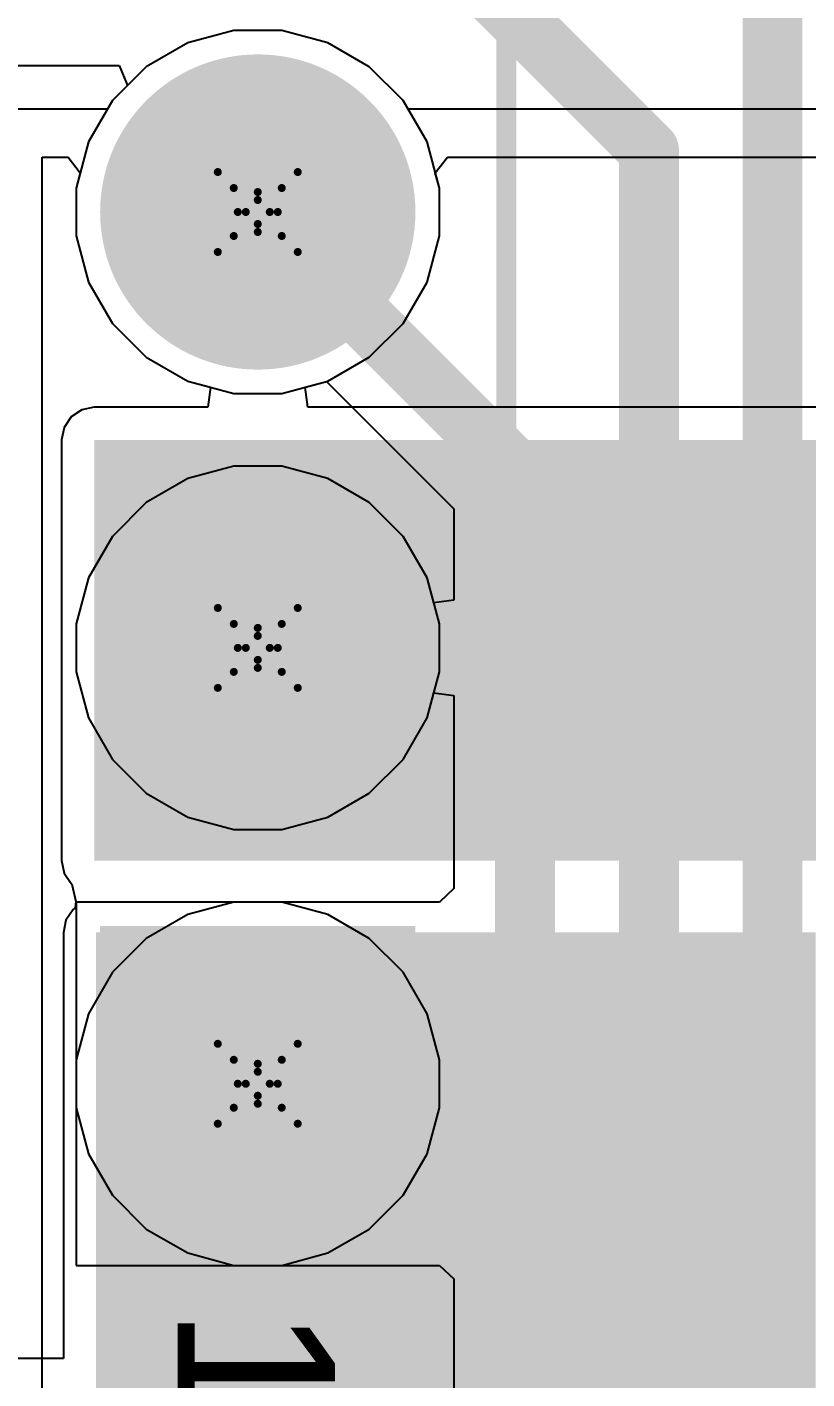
# Model space of a CAD drawing. Header units: inches. Extents: x -7 to 5163, y -3 to 5149.
# Drawn here: x 6.56 to 11.51, y 112 to 120.59 of the extents above; entities that cross this region are included whole.
import ezdxf

# ---------------------------------------------------------------- set-up
doc = ezdxf.new("R2010")
doc.units = ezdxf.units.IN
for name, color, linetype in [('Bottom Layer', 5, 'Continuous'), ('Bottom Solder', 6, 'Continuous'), ('Drill Drawing', 1, 'Continuous'), ('GND', 76, 'Continuous'), ('Multi-Layer', 9, 'Continuous'), ('Pad Holes', 156, 'Continuous'), ('PWR', 16, 'Continuous'), ('Top Layer', 1, 'Continuous'), ('Top Overlay', 2, 'Continuous'), ('Top Solder', 216, 'Continuous')]:
    doc.layers.add(name, color=color, linetype=linetype)
doc.styles.add('Arial', font='', dxfattribs={"height": 0.2})
doc.styles.get('Arial').set_extended_font_data('Arial')

# ---------------------------------------------------------------- blocks, each defined once
blk = doc.blocks.new('A_DF_09_A_KG_T2S_55')
at = {"layer": 'Bottom Layer'}
h = blk.add_hatch(color=5, dxfattribs=at)
edge = h.paths.add_edge_path()
edge.add_arc((0, 1.42), 0.9, 0, 360)
h = blk.add_hatch(color=5, dxfattribs=at)
edge = h.paths.add_edge_path()
edge.add_arc((2.77, 1.42), 0.9, 0, 360)
blk.add_hatch(color=5, dxfattribs=at).paths.add_polyline_path([(4.64, 2.32), (6.44, 2.32), (6.44, 0.52), (4.64, 0.52)])
at = {"layer": 'Bottom Solder'}
h = blk.add_hatch(color=6, dxfattribs=at)
edge = h.paths.add_edge_path()
edge.add_arc((0, 1.42), 1.0016, 0, 360)
h = blk.add_hatch(color=6, dxfattribs=at)
edge = h.paths.add_edge_path()
edge.add_arc((2.77, 1.42), 1.0016, 0, 360)
blk.add_hatch(color=6, dxfattribs=at).paths.add_polyline_path([(4.5384, 2.4216), (6.5416, 2.4216), (6.5416, 0.4184), (4.5384, 0.4184)])
at = {"layer": 'GND'}
h = blk.add_hatch(color=76, dxfattribs=at)
edge = h.paths.add_edge_path()
edge.add_arc((0, 1.42), 0.9, 0, 360)
h = blk.add_hatch(color=76, dxfattribs=at)
edge = h.paths.add_edge_path()
edge.add_arc((2.77, 1.42), 0.9, 0, 360)
h = blk.add_hatch(color=76, dxfattribs=at)
edge = h.paths.add_edge_path()
edge.add_arc((5.54, 1.42), 0.9, 0, 360)
at = {"layer": 'Multi-Layer'}
h = blk.add_hatch(color=9, dxfattribs=at)
edge = h.paths.add_edge_path()
edge.add_arc((0, 1.42), 0.9, 0, 360)
h = blk.add_hatch(color=9, dxfattribs=at)
edge = h.paths.add_edge_path()
edge.add_arc((2.77, 1.42), 0.9, 0, 360)
at = {"layer": 'Pad Holes'}
h = blk.add_hatch(color=7, dxfattribs=at)
edge = h.paths.add_edge_path()
edge.add_arc((0, 1.42), 0.525, 0, 360)
h = blk.add_hatch(color=7, dxfattribs=at)
edge = h.paths.add_edge_path()
edge.add_arc((2.77, 1.42), 0.525, 0, 360)
h = blk.add_hatch(color=7, dxfattribs=at)
edge = h.paths.add_edge_path()
edge.add_arc((5.54, 1.42), 0.525, 0, 360)
at = {"layer": 'PWR'}
h = blk.add_hatch(color=16, dxfattribs=at)
edge = h.paths.add_edge_path()
edge.add_arc((0, 1.42), 0.9, 0, 360)
h = blk.add_hatch(color=16, dxfattribs=at)
edge = h.paths.add_edge_path()
edge.add_arc((2.77, 1.42), 0.9, 0, 360)
h = blk.add_hatch(color=16, dxfattribs=at)
edge = h.paths.add_edge_path()
edge.add_arc((5.54, 1.42), 0.9, 0, 360)
at = {"layer": 'Top Layer'}
h = blk.add_hatch(color=1, dxfattribs=at)
edge = h.paths.add_edge_path()
edge.add_arc((0, 1.42), 0.9, 0, 360)
h = blk.add_hatch(color=1, dxfattribs=at)
edge = h.paths.add_edge_path()
edge.add_arc((2.77, 1.42), 0.9, 0, 360)
blk.add_hatch(color=1, dxfattribs=at).paths.add_polyline_path([(4.64, 2.32), (6.44, 2.32), (6.44, 0.52), (4.64, 0.52)])
at = {"layer": 'Top Solder'}
h = blk.add_hatch(color=216, dxfattribs=at)
edge = h.paths.add_edge_path()
edge.add_arc((0, 1.42), 1.0016, 0, 360)
h = blk.add_hatch(color=216, dxfattribs=at)
edge = h.paths.add_edge_path()
edge.add_arc((2.77, 1.42), 1.0016, 0, 360)
blk.add_hatch(color=216, dxfattribs=at).paths.add_polyline_path([(4.5384, 2.4216), (6.5416, 2.4216), (6.5416, 0.4184), (4.5384, 0.4184)])
at = {"layer": 'Top Overlay'}
blk.add_lwpolyline([(15.405, 3, 0.127, 0.127, 0), (-15.405, 3, 0.127, 0.127, 0)], format="xyseb", dxfattribs=at)
at = {"layer": 'Top Overlay', "style": 'Arial'}
blk.add_text('1', height=1, dxfattribs=at).set_placement((6.9564, 0.9112))

msp = doc.modelspace()

# ---------------------------------------------------------------- hatches: boundary and pattern name
at = {"layer": 'Bottom Layer'}
for points in [[(6.985, 115.2906), (14.9745, 115.2906), (14.9745, 117.9639), (6.985, 117.9639)], [(6.9965, 110.6424), (11.5684, 110.6424), (11.5684, 114.8334), (6.9965, 114.8334)], [(9.5504, 81.5086), (11.5684, 81.5086), (11.5684, 114.8334), (9.5504, 114.8334)]]:
    msp.add_hatch(color=5, dxfattribs=at).paths.add_polyline_path(points)

# ---------------------------------------------------------------- linework, layer by layer
for p, q in [((7.8721, 120.566), (7.5786, 120.4874)), ((8.1759, 120.566), (7.8721, 120.566)), ((8.4694, 120.4874), (8.1759, 120.566)), ((7.5786, 120.4874), (7.3154, 120.3354)), ((8.7326, 120.3354), (8.4694, 120.4874)), ((7.3154, 120.3354), (7.1006, 120.1206)), ((8.9474, 120.1206), (8.7326, 120.3354)), ((7.1006, 120.1206), (6.9486, 119.8574)), ((9.0994, 119.8574), (8.9474, 120.1206)), ((6.9486, 119.8574), (6.87, 119.5639)), ((9.178, 119.5639), (9.0994, 119.8574)), ((6.87, 119.5639), (6.87, 119.2601)), ((9.178, 119.2601), (9.178, 119.5639)), ((6.87, 119.2601), (6.9486, 118.9666)), ((9.0994, 118.9666), (9.178, 119.2601)), ((6.9486, 118.9666), (7.1006, 118.7034)), ((8.9474, 118.7034), (9.0994, 118.9666)), ((7.1006, 118.7034), (7.3154, 118.4886)), ((8.7326, 118.4886), (8.9474, 118.7034)), ((7.3154, 118.4886), (7.5786, 118.3366)), ((8.4694, 118.3366), (8.7326, 118.4886)), ((7.5786, 118.3366), (7.7226, 118.298)), ((8.3254, 118.298), (8.4694, 118.3366)), ((7.7226, 118.298), (7.7059, 118.171)), ((8.3421, 118.171), (8.3254, 118.298)), ((6.9057, 118.1553), (6.8385, 118.1104)), ((6.985, 118.171), (6.9057, 118.1553)), ((7.7059, 118.171), (6.985, 118.171)), ((14.9745, 118.171), (8.3421, 118.171)), ((6.8385, 118.1104), (6.7936, 118.0431)), ((6.7936, 118.0431), (6.7778, 117.9639)), ((6.7778, 117.9639), (6.7778, 115.2906)), ((6.7778, 115.2906), (6.7936, 115.2113)), ((6.7936, 115.2113), (6.8385, 115.1441)), ((6.8385, 115.1441), (6.8423, 115.1415)), ((6.8423, 115.1415), (6.8689, 115.0307)), ((6.85, 114.9799), (6.8051, 114.9127)), ((6.8615, 114.9876), (6.85, 114.9799)), ((6.8628, 114.9908), (6.8615, 114.9876)), ((6.8689, 115.0307), (6.8628, 114.9908)), ((6.8051, 114.9127), (6.7894, 114.8334)), ((6.7894, 114.8334), (6.7894, 112.1267)), ((6.7894, 112.1267), (4.7781, 112.1267))]:
    msp.add_line(p, q, dxfattribs=at)
msp.add_lwpolyline([(7.81, 111.2654, 1.2, 1.2, 0), (9.2825, 112.7379, 1.2, 1.2, 0)], format="xyseb", dxfattribs=at)
msp.add_lwpolyline([(8.9825, 112.7379, 0.6, 0.6, 1), (9.5825, 112.7379, 0.6, 0.6, 1)], format="xyseb", close=True, dxfattribs=at)
at = {"layer": 'Drill Drawing'}
for points in [[(7.77, 119.666, 0.0508, 0.0508, 0), (8.024, 119.539, 0.0508, 0.0508, 0)], [(7.77, 119.666, 0.0508, 0.0508, 0), (7.897, 119.412, 0.0508, 0.0508, 0)], [(8.024, 119.539, 0.0508, 0.0508, 0), (8.278, 119.666, 0.0508, 0.0508, 0)], [(8.151, 119.412, 0.0508, 0.0508, 0), (8.278, 119.666, 0.0508, 0.0508, 0)], [(7.8716, 119.5644, 0.0508, 0.0508, 0), (8.024, 119.4882, 0.0508, 0.0508, 0)], [(7.8716, 119.5644, 0.0508, 0.0508, 0), (7.9478, 119.412, 0.0508, 0.0508, 0)], [(8.024, 119.4882, 0.0508, 0.0508, 0), (8.1764, 119.5644, 0.0508, 0.0508, 0)], [(8.1002, 119.412, 0.0508, 0.0508, 0), (8.1764, 119.5644, 0.0508, 0.0508, 0)], [(7.77, 119.158, 0.0508, 0.0508, 0), (7.897, 119.412, 0.0508, 0.0508, 0)], [(7.8716, 119.2596, 0.0508, 0.0508, 0), (7.9478, 119.412, 0.0508, 0.0508, 0)], [(8.1002, 119.412, 0.0508, 0.0508, 0), (8.1764, 119.2596, 0.0508, 0.0508, 0)], [(8.151, 119.412, 0.0508, 0.0508, 0), (8.278, 119.158, 0.0508, 0.0508, 0)], [(7.8716, 119.2596, 0.0508, 0.0508, 0), (8.024, 119.3358, 0.0508, 0.0508, 0)], [(8.024, 119.3358, 0.0508, 0.0508, 0), (8.1764, 119.2596, 0.0508, 0.0508, 0)], [(7.77, 119.158, 0.0508, 0.0508, 0), (8.024, 119.285, 0.0508, 0.0508, 0)], [(8.024, 119.285, 0.0508, 0.0508, 0), (8.278, 119.158, 0.0508, 0.0508, 0)], [(7.77, 116.896, 0.0508, 0.0508, 0), (8.024, 116.769, 0.0508, 0.0508, 0)], [(7.77, 116.896, 0.0508, 0.0508, 0), (7.897, 116.642, 0.0508, 0.0508, 0)], [(8.024, 116.769, 0.0508, 0.0508, 0), (8.278, 116.896, 0.0508, 0.0508, 0)], [(8.151, 116.642, 0.0508, 0.0508, 0), (8.278, 116.896, 0.0508, 0.0508, 0)], [(7.8716, 116.7944, 0.0508, 0.0508, 0), (8.024, 116.7182, 0.0508, 0.0508, 0)], [(7.8716, 116.7944, 0.0508, 0.0508, 0), (7.9478, 116.642, 0.0508, 0.0508, 0)], [(8.024, 116.7182, 0.0508, 0.0508, 0), (8.1764, 116.7944, 0.0508, 0.0508, 0)], [(8.1002, 116.642, 0.0508, 0.0508, 0), (8.1764, 116.7944, 0.0508, 0.0508, 0)], [(7.77, 116.388, 0.0508, 0.0508, 0), (7.897, 116.642, 0.0508, 0.0508, 0)], [(7.8716, 116.4896, 0.0508, 0.0508, 0), (7.9478, 116.642, 0.0508, 0.0508, 0)], [(7.8716, 116.4896, 0.0508, 0.0508, 0), (8.024, 116.5658, 0.0508, 0.0508, 0)], [(8.024, 116.5658, 0.0508, 0.0508, 0), (8.1764, 116.4896, 0.0508, 0.0508, 0)], [(8.1002, 116.642, 0.0508, 0.0508, 0), (8.1764, 116.4896, 0.0508, 0.0508, 0)], [(8.151, 116.642, 0.0508, 0.0508, 0), (8.278, 116.388, 0.0508, 0.0508, 0)], [(7.77, 116.388, 0.0508, 0.0508, 0), (8.024, 116.515, 0.0508, 0.0508, 0)], [(8.024, 116.515, 0.0508, 0.0508, 0), (8.278, 116.388, 0.0508, 0.0508, 0)], [(7.77, 114.126, 0.0508, 0.0508, 0), (8.024, 113.999, 0.0508, 0.0508, 0)], [(7.77, 114.126, 0.0508, 0.0508, 0), (7.897, 113.872, 0.0508, 0.0508, 0)], [(8.024, 113.999, 0.0508, 0.0508, 0), (8.278, 114.126, 0.0508, 0.0508, 0)], [(8.151, 113.872, 0.0508, 0.0508, 0), (8.278, 114.126, 0.0508, 0.0508, 0)], [(7.8716, 114.0244, 0.0508, 0.0508, 0), (8.024, 113.9482, 0.0508, 0.0508, 0)], [(7.8716, 114.0244, 0.0508, 0.0508, 0), (7.9478, 113.872, 0.0508, 0.0508, 0)], [(8.024, 113.9482, 0.0508, 0.0508, 0), (8.1764, 114.0244, 0.0508, 0.0508, 0)], [(8.1002, 113.872, 0.0508, 0.0508, 0), (8.1764, 114.0244, 0.0508, 0.0508, 0)], [(7.77, 113.618, 0.0508, 0.0508, 0), (7.897, 113.872, 0.0508, 0.0508, 0)], [(7.8716, 113.7196, 0.0508, 0.0508, 0), (7.9478, 113.872, 0.0508, 0.0508, 0)], [(8.1002, 113.872, 0.0508, 0.0508, 0), (8.1764, 113.7196, 0.0508, 0.0508, 0)], [(8.151, 113.872, 0.0508, 0.0508, 0), (8.278, 113.618, 0.0508, 0.0508, 0)], [(7.77, 113.618, 0.0508, 0.0508, 0), (8.024, 113.745, 0.0508, 0.0508, 0)], [(7.8716, 113.7196, 0.0508, 0.0508, 0), (8.024, 113.7958, 0.0508, 0.0508, 0)], [(8.024, 113.7958, 0.0508, 0.0508, 0), (8.1764, 113.7196, 0.0508, 0.0508, 0)], [(8.024, 113.745, 0.0508, 0.0508, 0), (8.278, 113.618, 0.0508, 0.0508, 0)]]:
    msp.add_lwpolyline(points, format="xyseb", dxfattribs=at)
for points in [[(7.7573, 119.666, 0.0254, 0.0254, 1), (7.7827, 119.666, 0.0254, 0.0254, 1)], [(7.7573, 119.666, 0.0254, 0.0254, 1), (7.7827, 119.666, 0.0254, 0.0254, 1)], [(8.2653, 119.666, 0.0254, 0.0254, 1), (8.2907, 119.666, 0.0254, 0.0254, 1)], [(8.2653, 119.666, 0.0254, 0.0254, 1), (8.2907, 119.666, 0.0254, 0.0254, 1)], [(7.8589, 119.5644, 0.0254, 0.0254, 1), (7.8843, 119.5644, 0.0254, 0.0254, 1)], [(7.8589, 119.5644, 0.0254, 0.0254, 1), (7.8843, 119.5644, 0.0254, 0.0254, 1)], [(8.0113, 119.539, 0.0254, 0.0254, 1), (8.0367, 119.539, 0.0254, 0.0254, 1)], [(8.0113, 119.539, 0.0254, 0.0254, 1), (8.0367, 119.539, 0.0254, 0.0254, 1)], [(8.0113, 119.4882, 0.0254, 0.0254, 1), (8.0367, 119.4882, 0.0254, 0.0254, 1)], [(8.0113, 119.4882, 0.0254, 0.0254, 1), (8.0367, 119.4882, 0.0254, 0.0254, 1)], [(8.1637, 119.5644, 0.0254, 0.0254, 1), (8.1891, 119.5644, 0.0254, 0.0254, 1)], [(8.1637, 119.5644, 0.0254, 0.0254, 1), (8.1891, 119.5644, 0.0254, 0.0254, 1)], [(7.8843, 119.412, 0.0254, 0.0254, 1), (7.9097, 119.412, 0.0254, 0.0254, 1)], [(7.8843, 119.412, 0.0254, 0.0254, 1), (7.9097, 119.412, 0.0254, 0.0254, 1)], [(7.9351, 119.412, 0.0254, 0.0254, 1), (7.9605, 119.412, 0.0254, 0.0254, 1)], [(7.9351, 119.412, 0.0254, 0.0254, 1), (7.9605, 119.412, 0.0254, 0.0254, 1)], [(8.0875, 119.412, 0.0254, 0.0254, 1), (8.1129, 119.412, 0.0254, 0.0254, 1)], [(8.0875, 119.412, 0.0254, 0.0254, 1), (8.1129, 119.412, 0.0254, 0.0254, 1)], [(8.1383, 119.412, 0.0254, 0.0254, 1), (8.1637, 119.412, 0.0254, 0.0254, 1)], [(8.1383, 119.412, 0.0254, 0.0254, 1), (8.1637, 119.412, 0.0254, 0.0254, 1)], [(8.0113, 119.3358, 0.0254, 0.0254, 1), (8.0367, 119.3358, 0.0254, 0.0254, 1)], [(8.0113, 119.3358, 0.0254, 0.0254, 1), (8.0367, 119.3358, 0.0254, 0.0254, 1)], [(7.8589, 119.2596, 0.0254, 0.0254, 1), (7.8843, 119.2596, 0.0254, 0.0254, 1)], [(7.8589, 119.2596, 0.0254, 0.0254, 1), (7.8843, 119.2596, 0.0254, 0.0254, 1)], [(8.0113, 119.285, 0.0254, 0.0254, 1), (8.0367, 119.285, 0.0254, 0.0254, 1)], [(8.0113, 119.285, 0.0254, 0.0254, 1), (8.0367, 119.285, 0.0254, 0.0254, 1)], [(8.1637, 119.2596, 0.0254, 0.0254, 1), (8.1891, 119.2596, 0.0254, 0.0254, 1)], [(8.1637, 119.2596, 0.0254, 0.0254, 1), (8.1891, 119.2596, 0.0254, 0.0254, 1)], [(7.7573, 119.158, 0.0254, 0.0254, 1), (7.7827, 119.158, 0.0254, 0.0254, 1)], [(7.7573, 119.158, 0.0254, 0.0254, 1), (7.7827, 119.158, 0.0254, 0.0254, 1)], [(8.2653, 119.158, 0.0254, 0.0254, 1), (8.2907, 119.158, 0.0254, 0.0254, 1)], [(8.2653, 119.158, 0.0254, 0.0254, 1), (8.2907, 119.158, 0.0254, 0.0254, 1)], [(7.7573, 116.896, 0.0254, 0.0254, 1), (7.7827, 116.896, 0.0254, 0.0254, 1)], [(7.7573, 116.896, 0.0254, 0.0254, 1), (7.7827, 116.896, 0.0254, 0.0254, 1)], [(8.2653, 116.896, 0.0254, 0.0254, 1), (8.2907, 116.896, 0.0254, 0.0254, 1)], [(8.2653, 116.896, 0.0254, 0.0254, 1), (8.2907, 116.896, 0.0254, 0.0254, 1)], [(7.8589, 116.7944, 0.0254, 0.0254, 1), (7.8843, 116.7944, 0.0254, 0.0254, 1)], [(7.8589, 116.7944, 0.0254, 0.0254, 1), (7.8843, 116.7944, 0.0254, 0.0254, 1)], [(8.0113, 116.769, 0.0254, 0.0254, 1), (8.0367, 116.769, 0.0254, 0.0254, 1)], [(8.0113, 116.769, 0.0254, 0.0254, 1), (8.0367, 116.769, 0.0254, 0.0254, 1)], [(8.1637, 116.7944, 0.0254, 0.0254, 1), (8.1891, 116.7944, 0.0254, 0.0254, 1)], [(8.1637, 116.7944, 0.0254, 0.0254, 1), (8.1891, 116.7944, 0.0254, 0.0254, 1)], [(8.0113, 116.7182, 0.0254, 0.0254, 1), (8.0367, 116.7182, 0.0254, 0.0254, 1)], [(8.0113, 116.7182, 0.0254, 0.0254, 1), (8.0367, 116.7182, 0.0254, 0.0254, 1)], [(7.8843, 116.642, 0.0254, 0.0254, 1), (7.9097, 116.642, 0.0254, 0.0254, 1)], [(7.8843, 116.642, 0.0254, 0.0254, 1), (7.9097, 116.642, 0.0254, 0.0254, 1)], [(7.9351, 116.642, 0.0254, 0.0254, 1), (7.9605, 116.642, 0.0254, 0.0254, 1)], [(7.9351, 116.642, 0.0254, 0.0254, 1), (7.9605, 116.642, 0.0254, 0.0254, 1)], [(8.0113, 116.5658, 0.0254, 0.0254, 1), (8.0367, 116.5658, 0.0254, 0.0254, 1)], [(8.0113, 116.5658, 0.0254, 0.0254, 1), (8.0367, 116.5658, 0.0254, 0.0254, 1)], [(8.0875, 116.642, 0.0254, 0.0254, 1), (8.1129, 116.642, 0.0254, 0.0254, 1)], [(8.0875, 116.642, 0.0254, 0.0254, 1), (8.1129, 116.642, 0.0254, 0.0254, 1)], [(8.1383, 116.642, 0.0254, 0.0254, 1), (8.1637, 116.642, 0.0254, 0.0254, 1)], [(8.1383, 116.642, 0.0254, 0.0254, 1), (8.1637, 116.642, 0.0254, 0.0254, 1)], [(7.8589, 116.4896, 0.0254, 0.0254, 1), (7.8843, 116.4896, 0.0254, 0.0254, 1)], [(7.8589, 116.4896, 0.0254, 0.0254, 1), (7.8843, 116.4896, 0.0254, 0.0254, 1)], [(8.0113, 116.515, 0.0254, 0.0254, 1), (8.0367, 116.515, 0.0254, 0.0254, 1)], [(8.0113, 116.515, 0.0254, 0.0254, 1), (8.0367, 116.515, 0.0254, 0.0254, 1)], [(8.1637, 116.4896, 0.0254, 0.0254, 1), (8.1891, 116.4896, 0.0254, 0.0254, 1)], [(8.1637, 116.4896, 0.0254, 0.0254, 1), (8.1891, 116.4896, 0.0254, 0.0254, 1)], [(7.7573, 116.388, 0.0254, 0.0254, 1), (7.7827, 116.388, 0.0254, 0.0254, 1)], [(7.7573, 116.388, 0.0254, 0.0254, 1), (7.7827, 116.388, 0.0254, 0.0254, 1)], [(8.2653, 116.388, 0.0254, 0.0254, 1), (8.2907, 116.388, 0.0254, 0.0254, 1)], [(8.2653, 116.388, 0.0254, 0.0254, 1), (8.2907, 116.388, 0.0254, 0.0254, 1)], [(7.7573, 114.126, 0.0254, 0.0254, 1), (7.7827, 114.126, 0.0254, 0.0254, 1)], [(7.7573, 114.126, 0.0254, 0.0254, 1), (7.7827, 114.126, 0.0254, 0.0254, 1)], [(8.2653, 114.126, 0.0254, 0.0254, 1), (8.2907, 114.126, 0.0254, 0.0254, 1)], [(8.2653, 114.126, 0.0254, 0.0254, 1), (8.2907, 114.126, 0.0254, 0.0254, 1)], [(7.8589, 114.0244, 0.0254, 0.0254, 1), (7.8843, 114.0244, 0.0254, 0.0254, 1)], [(7.8589, 114.0244, 0.0254, 0.0254, 1), (7.8843, 114.0244, 0.0254, 0.0254, 1)], [(8.0113, 113.999, 0.0254, 0.0254, 1), (8.0367, 113.999, 0.0254, 0.0254, 1)], [(8.0113, 113.999, 0.0254, 0.0254, 1), (8.0367, 113.999, 0.0254, 0.0254, 1)], [(8.1637, 114.0244, 0.0254, 0.0254, 1), (8.1891, 114.0244, 0.0254, 0.0254, 1)], [(8.1637, 114.0244, 0.0254, 0.0254, 1), (8.1891, 114.0244, 0.0254, 0.0254, 1)], [(8.0113, 113.9482, 0.0254, 0.0254, 1), (8.0367, 113.9482, 0.0254, 0.0254, 1)], [(8.0113, 113.9482, 0.0254, 0.0254, 1), (8.0367, 113.9482, 0.0254, 0.0254, 1)], [(7.8843, 113.872, 0.0254, 0.0254, 1), (7.9097, 113.872, 0.0254, 0.0254, 1)], [(7.8843, 113.872, 0.0254, 0.0254, 1), (7.9097, 113.872, 0.0254, 0.0254, 1)], [(7.9351, 113.872, 0.0254, 0.0254, 1), (7.9605, 113.872, 0.0254, 0.0254, 1)], [(7.9351, 113.872, 0.0254, 0.0254, 1), (7.9605, 113.872, 0.0254, 0.0254, 1)], [(8.0875, 113.872, 0.0254, 0.0254, 1), (8.1129, 113.872, 0.0254, 0.0254, 1)], [(8.0875, 113.872, 0.0254, 0.0254, 1), (8.1129, 113.872, 0.0254, 0.0254, 1)], [(8.1383, 113.872, 0.0254, 0.0254, 1), (8.1637, 113.872, 0.0254, 0.0254, 1)], [(8.1383, 113.872, 0.0254, 0.0254, 1), (8.1637, 113.872, 0.0254, 0.0254, 1)], [(8.0113, 113.7958, 0.0254, 0.0254, 1), (8.0367, 113.7958, 0.0254, 0.0254, 1)], [(8.0113, 113.7958, 0.0254, 0.0254, 1), (8.0367, 113.7958, 0.0254, 0.0254, 1)], [(8.0113, 113.745, 0.0254, 0.0254, 1), (8.0367, 113.745, 0.0254, 0.0254, 1)], [(8.0113, 113.745, 0.0254, 0.0254, 1), (8.0367, 113.745, 0.0254, 0.0254, 1)], [(7.8589, 113.7196, 0.0254, 0.0254, 1), (7.8843, 113.7196, 0.0254, 0.0254, 1)], [(7.8589, 113.7196, 0.0254, 0.0254, 1), (7.8843, 113.7196, 0.0254, 0.0254, 1)], [(8.1637, 113.7196, 0.0254, 0.0254, 1), (8.1891, 113.7196, 0.0254, 0.0254, 1)], [(8.1637, 113.7196, 0.0254, 0.0254, 1), (8.1891, 113.7196, 0.0254, 0.0254, 1)], [(7.7573, 113.618, 0.0254, 0.0254, 1), (7.7827, 113.618, 0.0254, 0.0254, 1)], [(7.7573, 113.618, 0.0254, 0.0254, 1), (7.7827, 113.618, 0.0254, 0.0254, 1)], [(8.2653, 113.618, 0.0254, 0.0254, 1), (8.2907, 113.618, 0.0254, 0.0254, 1)], [(8.2653, 113.618, 0.0254, 0.0254, 1), (8.2907, 113.618, 0.0254, 0.0254, 1)]]:
    msp.add_lwpolyline(points, format="xyseb", close=True, dxfattribs=at)
at = {"layer": 'GND'}
for p, q in [((7.8721, 120.566), (7.5786, 120.4874)), ((8.1759, 120.566), (7.8721, 120.566)), ((8.4694, 120.4874), (8.1759, 120.566)), ((7.5786, 120.4874), (7.3154, 120.3354)), ((8.7326, 120.3354), (8.4694, 120.4874)), ((7.3154, 120.3354), (7.1006, 120.1206)), ((8.9474, 120.1206), (8.7326, 120.3354)), ((7.1006, 120.1206), (6.9486, 119.8574)), ((9.0994, 119.8574), (8.9474, 120.1206)), ((6.9486, 119.8574), (6.87, 119.5639)), ((9.178, 119.5639), (9.0994, 119.8574)), ((6.87, 119.5639), (6.87, 119.2601)), ((9.178, 119.2601), (9.178, 119.5639)), ((6.87, 119.2601), (6.9486, 118.9666)), ((9.0994, 118.9666), (9.178, 119.2601)), ((6.9486, 118.9666), (7.1006, 118.7034)), ((8.9474, 118.7034), (9.0994, 118.9666)), ((7.1006, 118.7034), (7.3154, 118.4886)), ((8.7326, 118.4886), (8.9474, 118.7034)), ((7.3154, 118.4886), (7.5786, 118.3366)), ((8.4694, 118.3366), (8.7326, 118.4886)), ((7.5786, 118.3366), (7.8721, 118.258)), ((8.1759, 118.258), (8.4694, 118.3366)), ((7.8721, 118.258), (8.1759, 118.258)), ((7.8721, 117.796), (7.5786, 117.7174)), ((8.1759, 117.796), (7.8721, 117.796)), ((8.4694, 117.7174), (8.1759, 117.796)), ((7.5786, 117.7174), (7.3154, 117.5654)), ((8.7326, 117.5654), (8.4694, 117.7174)), ((7.3154, 117.5654), (7.1006, 117.3506)), ((8.9474, 117.3506), (8.7326, 117.5654)), ((7.1006, 117.3506), (6.9486, 117.0874)), ((9.0994, 117.0874), (8.9474, 117.3506)), ((6.9486, 117.0874), (6.87, 116.7939)), ((9.178, 116.7939), (9.0994, 117.0874)), ((6.87, 116.7939), (6.87, 116.4901)), ((9.178, 116.4901), (9.178, 116.7939)), ((6.87, 116.4901), (6.9486, 116.1966)), ((9.0994, 116.1966), (9.178, 116.4901)), ((6.9486, 116.1966), (7.1006, 115.9334)), ((8.9474, 115.9334), (9.0994, 116.1966)), ((7.1006, 115.9334), (7.3154, 115.7186)), ((8.7326, 115.7186), (8.9474, 115.9334)), ((7.3154, 115.7186), (7.5786, 115.5666)), ((8.4694, 115.5666), (8.7326, 115.7186)), ((7.5786, 115.5666), (7.8721, 115.488)), ((8.1759, 115.488), (8.4694, 115.5666)), ((7.8721, 115.488), (8.1759, 115.488)), ((7.8721, 115.026), (7.5786, 114.9474)), ((8.1759, 115.026), (7.8721, 115.026)), ((8.4694, 114.9474), (8.1759, 115.026)), ((7.5786, 114.9474), (7.3154, 114.7954)), ((8.7326, 114.7954), (8.4694, 114.9474)), ((7.3154, 114.7954), (7.1006, 114.5806)), ((8.9474, 114.5806), (8.7326, 114.7954)), ((7.1006, 114.5806), (6.9486, 114.3174)), ((9.0994, 114.3174), (8.9474, 114.5806)), ((6.9486, 114.3174), (6.87, 114.0239)), ((9.178, 114.0239), (9.0994, 114.3174)), ((6.87, 114.0239), (6.87, 113.7201)), ((9.178, 113.7201), (9.178, 114.0239)), ((6.87, 113.7201), (6.9486, 113.4266)), ((9.0994, 113.4266), (9.178, 113.7201)), ((6.9486, 113.4266), (7.1006, 113.1634)), ((8.9474, 113.1634), (9.0994, 113.4266)), ((7.1006, 113.1634), (7.3154, 112.9486)), ((8.7326, 112.9486), (8.9474, 113.1634)), ((7.3154, 112.9486), (7.5786, 112.7966)), ((8.4694, 112.7966), (8.7326, 112.9486)), ((7.5786, 112.7966), (7.8721, 112.718)), ((8.1759, 112.718), (8.4694, 112.7966)), ((7.8721, 112.718), (8.1759, 112.718))]:
    msp.add_line(p, q, dxfattribs=at)
at = {"layer": 'PWR'}
for p, q in [((7.8721, 120.566), (7.5786, 120.4874)), ((8.1759, 120.566), (7.8721, 120.566)), ((8.4694, 120.4874), (8.1759, 120.566)), ((7.5786, 120.4874), (7.3154, 120.3354)), ((8.7326, 120.3354), (8.4694, 120.4874)), ((7.3154, 120.3354), (7.1006, 120.1206)), ((8.9474, 120.1206), (8.7326, 120.3354)), ((7.1006, 120.1206), (7.069, 120.0658)), ((8.9791, 120.0658), (8.9474, 120.1206)), ((7.069, 120.0658), (6.241, 120.0658)), ((24.8199, 120.0658), (8.9791, 120.0658)), ((6.6548, 109.229), (6.6548, 119.761)), ((6.6548, 119.761), (6.8185, 119.761)), ((6.8185, 119.761), (6.8958, 119.6602)), ((9.1522, 119.6602), (9.2295, 119.761)), ((9.2295, 119.761), (24.5706, 119.761)), ((6.8958, 119.6602), (6.87, 119.5639)), ((9.178, 119.5639), (9.1522, 119.6602)), ((6.87, 119.5639), (6.87, 119.2601)), ((9.178, 119.2601), (9.178, 119.5639)), ((6.87, 119.2601), (6.9486, 118.9666)), ((9.0994, 118.9666), (9.178, 119.2601)), ((6.9486, 118.9666), (7.1006, 118.7034)), ((8.9474, 118.7034), (9.0994, 118.9666)), ((7.1006, 118.7034), (7.3154, 118.4886)), ((8.7326, 118.4886), (8.9474, 118.7034)), ((7.3154, 118.4886), (7.5786, 118.3366)), ((8.4694, 118.3366), (8.7326, 118.4886)), ((7.5786, 118.3366), (7.8721, 118.258)), ((8.1759, 118.258), (8.4694, 118.3366)), ((7.8721, 118.258), (8.1759, 118.258)), ((7.8721, 115.026), (7.5786, 114.9474)), ((8.1759, 115.026), (7.8721, 115.026)), ((8.4694, 114.9474), (8.1759, 115.026)), ((7.5786, 114.9474), (7.3154, 114.7954)), ((8.7326, 114.7954), (8.4694, 114.9474)), ((7.3154, 114.7954), (7.1006, 114.5806)), ((8.9474, 114.5806), (8.7326, 114.7954)), ((7.1006, 114.5806), (6.9486, 114.3174)), ((9.0994, 114.3174), (8.9474, 114.5806)), ((6.9486, 114.3174), (6.87, 114.0239)), ((9.178, 114.0239), (9.0994, 114.3174)), ((6.87, 114.0239), (6.87, 113.7201)), ((9.178, 113.7201), (9.178, 114.0239)), ((6.87, 113.7201), (6.9486, 113.4266)), ((9.0994, 113.4266), (9.178, 113.7201)), ((6.9486, 113.4266), (7.1006, 113.1634)), ((8.9474, 113.1634), (9.0994, 113.4266)), ((7.1006, 113.1634), (7.3154, 112.9486)), ((8.7326, 112.9486), (8.9474, 113.1634)), ((7.3154, 112.9486), (7.5786, 112.7966)), ((8.4694, 112.7966), (8.7326, 112.9486)), ((7.5786, 112.7966), (7.8721, 112.718)), ((8.1759, 112.718), (8.4694, 112.7966)), ((7.8721, 112.718), (8.1759, 112.718))]:
    msp.add_line(p, q, dxfattribs=at)
at = {"layer": 'Top Layer'}
for p, q in [((6.2549, 120.3438), (7.1442, 120.3438)), ((7.1442, 120.3438), (7.1968, 120.2168)), ((7.1968, 120.2168), (7.1006, 120.1206)), ((7.1006, 120.1206), (6.9486, 119.8574)), ((6.9486, 119.8574), (6.87, 119.5639)), ((6.87, 119.5639), (6.87, 119.2601)), ((6.87, 119.2601), (6.9486, 118.9666)), ((6.9486, 118.9666), (7.1006, 118.7034)), ((7.1006, 118.7034), (7.3154, 118.4886)), ((7.3154, 118.4886), (7.5786, 118.3366)), ((7.5786, 118.3366), (7.8721, 118.258)), ((8.1759, 118.258), (8.4608, 118.3343)), ((8.4608, 118.3343), (9.2692, 117.5258)), ((7.8721, 118.258), (8.1759, 118.258)), ((7.8721, 117.796), (7.5786, 117.7174)), ((8.1759, 117.796), (7.8721, 117.796)), ((8.4694, 117.7174), (8.1759, 117.796)), ((7.5786, 117.7174), (7.3154, 117.5654)), ((8.7326, 117.5654), (8.4694, 117.7174)), ((7.3154, 117.5654), (7.1006, 117.3506)), ((8.9474, 117.3506), (8.7326, 117.5654)), ((9.2692, 117.5258), (9.2692, 116.9442)), ((7.1006, 117.3506), (6.9486, 117.0874)), ((9.0994, 117.0874), (8.9474, 117.3506)), ((6.9486, 117.0874), (6.87, 116.7939)), ((9.1422, 116.9274), (9.0994, 117.0874)), ((9.2692, 116.9442), (9.1422, 116.9274)), ((6.87, 116.7939), (6.87, 116.4901)), ((6.87, 116.4901), (6.9486, 116.1966)), ((9.0994, 116.1966), (9.1422, 116.3566)), ((9.1422, 116.3566), (9.2692, 116.3398)), ((9.2692, 116.3398), (9.2692, 115.1124)), ((6.9486, 116.1966), (7.1006, 115.9334)), ((8.9474, 115.9334), (9.0994, 116.1966)), ((7.1006, 115.9334), (7.3154, 115.7186)), ((8.7326, 115.7186), (8.9474, 115.9334)), ((7.3154, 115.7186), (7.5786, 115.5666)), ((8.4694, 115.5666), (8.7326, 115.7186)), ((7.5786, 115.5666), (7.8721, 115.488)), ((8.1759, 115.488), (8.4694, 115.5666)), ((7.8721, 115.488), (8.1759, 115.488)), ((9.2692, 115.1124), (9.178, 115.026)), ((9.1422, 115.026), (6.87, 115.026)), ((6.87, 115.026), (6.87, 112.718)), ((9.178, 115.026), (9.1422, 115.026)), ((6.87, 112.718), (9.1422, 112.718)), ((9.1422, 112.718), (9.178, 112.718)), ((9.178, 112.718), (9.2692, 112.6316)), ((9.2692, 112.6316), (9.2692, 100.581))]:
    msp.add_line(p, q, dxfattribs=at)
for points in [[(11.2946, 73.77, 0.381, 0.381, 0), (11.2946, 121.1774, 0.381, 0.381, 0)], [(9.5163, 120.797, 0.381, 0.381, 0), (10.5101, 119.8032, 0.381, 0.381, 0)], [(10.5101, 73.3111, 0.381, 0.381, 0), (10.5101, 119.8032, 0.381, 0.381, 0)], [(8.024, 119.412, 0.381, 0.381, 0), (9.7224, 117.7136, 0.381, 0.381, 0)], [(9.7224, 72.9258, 0.381, 0.381, 0), (9.7224, 117.7136, 0.381, 0.381, 0)]]:
    msp.add_lwpolyline(points, format="xyseb", dxfattribs=at)
for points in [[(10.4148, 119.8032, 0.1905, 0.1905, 1), (10.6053, 119.8032, 0.1905, 0.1905, 1)], [(10.4148, 119.8032, 0.1905, 0.1905, 1), (10.6053, 119.8032, 0.1905, 0.1905, 1)], [(7.9288, 119.412, 0.1905, 0.1905, 1), (8.1193, 119.412, 0.1905, 0.1905, 1)], [(9.6272, 117.7136, 0.1905, 0.1905, 1), (9.8177, 117.7136, 0.1905, 0.1905, 1)], [(9.6272, 117.7136, 0.1905, 0.1905, 1), (9.8177, 117.7136, 0.1905, 0.1905, 1)]]:
    msp.add_lwpolyline(points, format="xyseb", close=True, dxfattribs=at)

# ---------------------------------------------------------------- block references
at = {"rotation": 270}
msp.add_blockref('A_DF_09_A_KG_T2S_55', (6.604, 119.412), dxfattribs=at)

doc.saveas('drawing.dxf')
